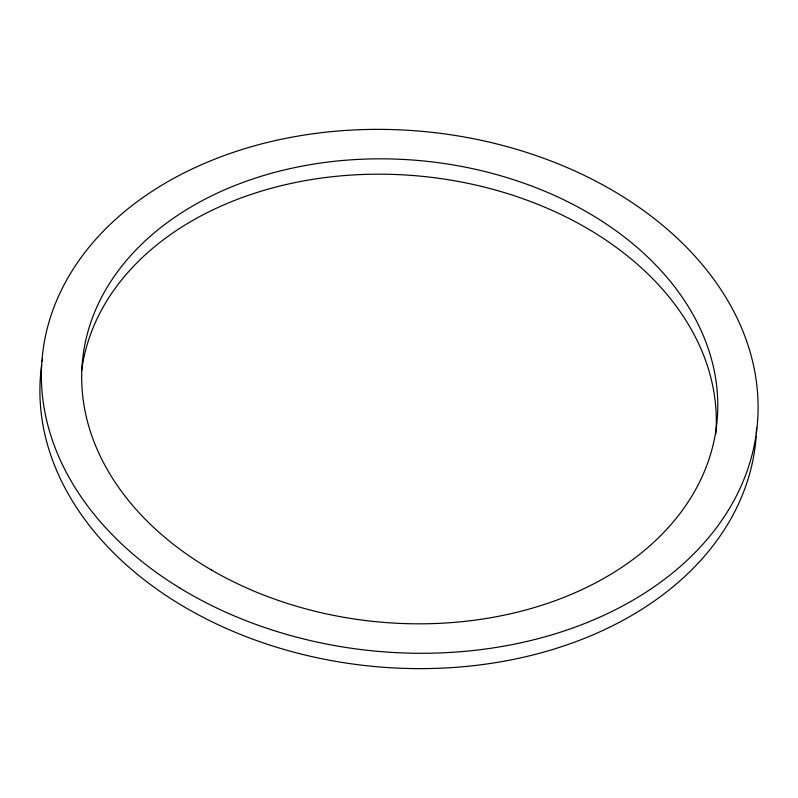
<?xml version="1.0" encoding="UTF-8"?>
<svg xmlns="http://www.w3.org/2000/svg" width="798" height="798" viewBox="0 0 798 798"><rect width="100%" height="100%" fill="white"/><g stroke="black" fill="none" stroke-linecap="round" stroke-linejoin="round"><path stroke-width="1.2" d="M81.635 370.751A318.721 231.58 5.4 0 1 422.282 176.338A318.721 231.58 5.4 0 1 715.816 433.942M756.155 436.366A359.13 260.936 5.4 0 1 371.05 666.19A359.13 260.936 5.4 0 1 41.666 364.905M42.194 361.304A359.13 260.936 5.4 0 1 42.583 358.901M756.574 427.868A359.13 260.936 5.4 0 1 756.314 433.942M179.959 588.106A359.13 260.936 5.4 0 0 754.768 442.691A359.13 260.936 5.4 0 0 264.457 143.181A359.13 260.936 5.4 0 0 179.959 588.106M211.3 569.912A318.721 231.58 5.4 0 0 715.846 430.95A318.721 231.58 5.4 0 0 272.028 173.116A318.721 231.58 5.4 0 0 211.3 569.912"/></g></svg>
